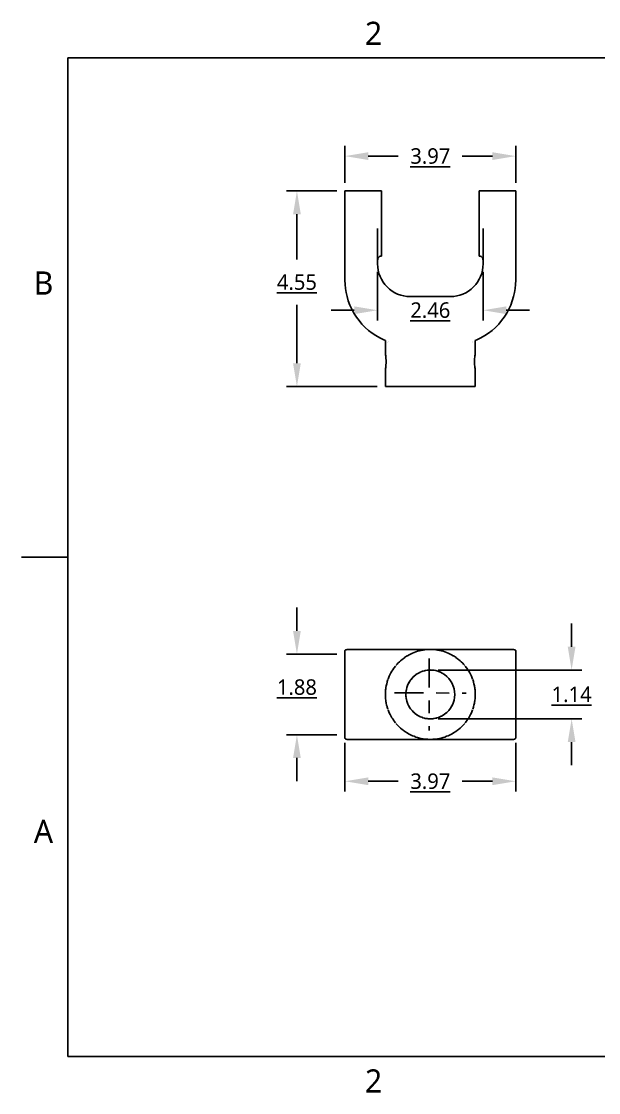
# Model space of a CAD drawing. Extents: x 0 to 11, y 0 to 8.5.
# Drawn here: x 0.04 to 4.51, y 0.1 to 8.4 of the extents above; entities that cross this region are included whole.
import ezdxf

# ---------------------------------------------------------------- set-up
doc = ezdxf.new("R2010")
doc.units = 0
doc.header["$LTSCALE"] = 0.5
doc.header["$MEASUREMENT"] = 0
doc.header["$PDMODE"] = 33
doc.header["$PDSIZE"] = 0.03937
doc.linetypes.add('CENTER', pattern=[0.72, 0.45, -0.09, 0.09, -0.09])
doc.layers.get('DEFPOINTS').update_dxf_attribs({"linetype": 'CONTINUOUS'})
for name, color, linetype in [('ANNOTATION_TEXT', 7, 'CONTINUOUS'), ('BORDER_FRAME', 7, 'CONTINUOUS'), ('BORDER_ZONES', 7, 'CONTINUOUS'), ('CENTERLINES', 7, 'CENTER'), ('VISIBLE', 7, 'CONTINUOUS')]:
    doc.layers.add(name, color=color, linetype=linetype)
doc.styles.add('ONSHAPE-STANDARD', font='NotoSans-Regular.ttf')
doc.styles.add('ONSHAPE-STANDARD-DIMENSION', font='')
doc.styles.get('ONSHAPE-STANDARD-DIMENSION').set_extended_font_data('Noto Sans')
doc.dimstyles.new('ONSHAPE-STANDARD$0', dxfattribs={"dimtxt": 0.12, "dimasz": 0.18, "dimexe": 0.08, "dimexo": 0.0625, "dimgap": 0.09, "dimtad": 0, "dimtih": 1, "dimtoh": 1, "dimdec": 3, "dimzin": 7, "dimtxsty": 'ONSHAPE-STANDARD-DIMENSION', "dimcen": 0.09, "dimclrd": 7, "dimclre": 7, "dimclrt": 7, "dimadec": 1, "dimazin": 3, "dimtfac": 1, "dimtdec": 3, "dimtofl": 0, "dimtmove": 0, "dimatfit": 3, "dimtolj": 1, "dimtzin": 7})

# ---------------------------------------------------------------- blocks, each defined once
blk = doc.blocks.new('*D1')
at = {"layer": 'ANNOTATION_TEXT', "color": 7}
for p, q in [((2.4846, 7.0883), (2.0945, 7.0883)), ((2.1745, 6.9083), (2.1745, 6.556)), ((2.1745, 5.7529), (2.1745, 6.2068)), ((2.7979, 5.5729), (2.0945, 5.5729))]:
    blk.add_line(p, q, dxfattribs=at)
for points in [[(2.2045, 6.9083), (2.1445, 6.9083), (2.1745, 7.0883)], [(2.1445, 5.7529), (2.2045, 5.7529), (2.1745, 5.5729)]]:
    blk.add_solid(points, dxfattribs=at)
at = {"layer": 'DEFPOINTS', "color": 0}
for p in [(2.5471, 7.0883), (2.1745, 5.5729), (2.1745, 5.5729), (2.8604, 5.5729)]:
    blk.add_point(p, dxfattribs=at)
at = {"layer": 'ANNOTATION_TEXT', "color": 7, "insert": (2.1745, 6.3814), "char_height": 0.12, "attachment_point": 5, "style": 'ONSHAPE-STANDARD-DIMENSION'}
blk.add_mtext('\\A1;\\L4.55\\l', dxfattribs=at)
blk = doc.blocks.new('*D2')
at = {"layer": 'ANNOTATION_TEXT', "color": 7}
for p, q in [((2.5471, 7.1508), (2.5471, 7.4384)), ((3.8709, 7.1508), (3.8709, 7.4384)), ((2.7271, 7.3584), (2.9608, 7.3584)), ((3.6909, 7.3584), (3.4572, 7.3584))]:
    blk.add_line(p, q, dxfattribs=at)
for points in [[(2.7271, 7.3884), (2.7271, 7.3284), (2.5471, 7.3584)], [(3.6909, 7.3284), (3.6909, 7.3884), (3.8709, 7.3584)]]:
    blk.add_solid(points, dxfattribs=at)
at = {"layer": 'DEFPOINTS', "color": 0}
for p in [(3.8709, 7.3584), (3.8709, 7.3584), (2.5471, 7.0883), (3.8709, 7.0883)]:
    blk.add_point(p, dxfattribs=at)
at = {"layer": 'ANNOTATION_TEXT', "color": 7, "insert": (3.209, 7.3584), "char_height": 0.12, "attachment_point": 5, "style": 'ONSHAPE-STANDARD-DIMENSION'}
blk.add_mtext('\\A1;\\L3.97\\l', dxfattribs=at)
blk = doc.blocks.new('*D3')
at = {"layer": 'ANNOTATION_TEXT', "color": 7}
for p, q in [((2.7997, 6.4607), (2.7997, 6.0839)), ((3.6183, 6.4607), (3.6183, 6.0839)), ((2.6197, 6.1639), (2.4397, 6.1639)), ((3.7983, 6.1639), (3.9783, 6.1639))]:
    blk.add_line(p, q, dxfattribs=at)
for points in [[(2.6197, 6.1339), (2.6197, 6.1939), (2.7997, 6.1639)], [(3.7983, 6.1939), (3.7983, 6.1339), (3.6183, 6.1639)]]:
    blk.add_solid(points, dxfattribs=at)
at = {"layer": 'DEFPOINTS', "color": 0}
for p in [(2.7997, 6.5232), (3.6183, 6.5232), (3.6183, 6.1639), (3.6183, 6.1639)]:
    blk.add_point(p, dxfattribs=at)
at = {"layer": 'ANNOTATION_TEXT', "color": 7, "insert": (3.209, 6.1639), "char_height": 0.12, "attachment_point": 5, "style": 'ONSHAPE-STANDARD-DIMENSION'}
blk.add_mtext('\\A1;\\L2.46\\l', dxfattribs=at)
blk = doc.blocks.new('*D4')
at = {"layer": 'ANNOTATION_TEXT', "color": 7}
for p, q in [((4.3047, 3.5553), (4.3047, 3.7353)), ((3.2695, 3.3753), (4.3847, 3.3753)), ((3.2695, 2.9969), (4.3847, 2.9969)), ((4.3047, 2.8169), (4.3047, 2.6369))]:
    blk.add_line(p, q, dxfattribs=at)
for points in [[(4.2747, 3.5553), (4.3347, 3.5553), (4.3047, 3.3753)], [(4.3347, 2.8169), (4.2747, 2.8169), (4.3047, 2.9969)]]:
    blk.add_solid(points, dxfattribs=at)
at = {"layer": 'DEFPOINTS', "color": 0}
for p in [(3.207, 3.3753), (3.207, 2.9969), (4.3047, 2.9969), (4.3047, 2.9969)]:
    blk.add_point(p, dxfattribs=at)
at = {"layer": 'ANNOTATION_TEXT', "color": 7, "insert": (4.3047, 3.1861), "char_height": 0.12, "attachment_point": 5, "style": 'ONSHAPE-STANDARD-DIMENSION'}
blk.add_mtext('\\A1;\\L1.14\\l', dxfattribs=at)
blk = doc.blocks.new('*D5')
at = {"layer": 'ANNOTATION_TEXT', "color": 7}
for p, q in [((2.1745, 3.6786), (2.1745, 3.8586)), ((2.4846, 3.4986), (2.0945, 3.4986)), ((2.4846, 2.8736), (2.0945, 2.8736)), ((2.1745, 2.6936), (2.1745, 2.5136))]:
    blk.add_line(p, q, dxfattribs=at)
for points in [[(2.1445, 3.6786), (2.2045, 3.6786), (2.1745, 3.4986)], [(2.2045, 2.6936), (2.1445, 2.6936), (2.1745, 2.8736)]]:
    blk.add_solid(points, dxfattribs=at)
at = {"layer": 'DEFPOINTS', "color": 0}
for p in [(2.5471, 3.4986), (2.1745, 2.8736), (2.1745, 2.8736), (2.5471, 2.8736)]:
    blk.add_point(p, dxfattribs=at)
at = {"layer": 'ANNOTATION_TEXT', "color": 7, "insert": (2.1745, 3.2418), "char_height": 0.12, "attachment_point": 5, "style": 'ONSHAPE-STANDARD-DIMENSION'}
blk.add_mtext('\\A1;\\L1.88\\l', dxfattribs=at)
blk = doc.blocks.new('*D9')
at = {"layer": 'ANNOTATION_TEXT', "color": 7}
for p, q in [((2.5471, 2.8111), (2.5471, 2.4328)), ((3.8709, 2.8111), (3.8709, 2.4328)), ((2.7271, 2.5128), (2.9608, 2.5128)), ((3.6909, 2.5128), (3.4572, 2.5128))]:
    blk.add_line(p, q, dxfattribs=at)
for points in [[(2.7271, 2.5428), (2.7271, 2.4828), (2.5471, 2.5128)], [(3.6909, 2.4828), (3.6909, 2.5428), (3.8709, 2.5128)]]:
    blk.add_solid(points, dxfattribs=at)
at = {"layer": 'DEFPOINTS', "color": 0}
for p in [(2.5471, 2.8736), (3.8709, 2.8736), (2.5471, 2.5128), (2.5471, 2.5128)]:
    blk.add_point(p, dxfattribs=at)
at = {"layer": 'ANNOTATION_TEXT', "color": 7, "insert": (3.209, 2.5128), "char_height": 0.12, "attachment_point": 5, "style": 'ONSHAPE-STANDARD-DIMENSION'}
blk.add_mtext('\\A1;\\L3.97\\l', dxfattribs=at)

msp = doc.modelspace()

# ---------------------------------------------------------------- linework, layer by layer
at = {"layer": 'BORDER_FRAME'}
for p, q in [((0.399, 0.38), (0.399, 8.12)), ((0.399, 8.12), (10.639, 8.12)), ((10.639, 0.38), (0.399, 0.38))]:
    msp.add_line(p, q, dxfattribs=at)
at = {"layer": 'BORDER_ZONES'}
msp.add_line((0.399, 4.25), (0.038, 4.25), dxfattribs=at)
at = {"layer": 'CENTERLINES'}
for p, q in [((3.20103, 3.46508), (3.20103, 2.90712)), ((2.92997, 3.19861), (3.48784, 3.19625))]:
    msp.add_line(p, q, dxfattribs=at)
at = {"layer": 'VISIBLE'}
for p, q in [((2.79975, 7.08867), (2.54712, 7.08835)), ((2.54712, 7.08835), (2.54712, 6.68607)), ((2.83006, 7.08837), (2.79975, 7.08867)), ((2.83006, 6.58376), (2.83006, 7.08837)), ((3.61825, 7.08867), (3.58794, 7.08837)), ((3.58794, 7.08837), (3.58794, 6.58376)), ((3.87088, 7.08835), (3.61825, 7.08867)), ((3.87088, 6.68624), (3.87088, 7.08835)), ((2.79975, 6.52325), (2.79975, 6.79684)), ((3.61825, 6.79684), (3.61825, 6.52325)), ((2.86038, 5.92913), (2.86038, 5.82808)), ((2.88108, 5.92116), (2.88145, 5.92103)), ((3.53655, 5.92103), (3.53692, 5.92116)), ((3.55762, 5.82808), (3.55762, 5.92913)), ((2.86038, 5.70176), (2.86038, 5.57293)), ((3.55762, 5.57293), (3.55762, 5.70176)), ((2.86038, 5.57293), (3.55762, 5.57293)), ((2.54712, 3.49862), (2.54712, 2.87358)), ((3.87088, 2.87358), (3.87088, 3.49862)), ((3.06957, 3.31403), (3.07684, 3.32154)), ((3.07684, 3.32154), (3.08541, 3.32938)), ((3.08541, 3.32938), (3.09349, 3.33601)), ((3.09349, 3.33601), (3.10294, 3.34279)), ((3.10294, 3.34279), (3.11172, 3.34844)), ((3.11172, 3.34844), (3.12191, 3.35406)), ((3.12191, 3.35406), (3.13126, 3.35867)), ((3.13126, 3.35867), (3.14208, 3.36306)), ((3.14208, 3.36306), (3.15186, 3.36656)), ((3.15186, 3.36656), (3.16316, 3.36964)), ((3.16316, 3.36964), (3.17324, 3.37199)), ((3.17324, 3.37199), (3.18489, 3.37373)), ((3.18489, 3.37373), (3.19511, 3.37491)), ((3.19511, 3.37491), (3.20695, 3.37526)), ((3.20695, 3.37526), (3.21716, 3.37526)), ((3.21716, 3.37526), (3.22908, 3.3742)), ((3.22908, 3.3742), (3.23911, 3.37304)), ((3.23911, 3.37304), (3.25097, 3.37055)), ((3.25097, 3.37055), (3.26066, 3.36829)), ((3.26066, 3.36829), (3.27235, 3.36433)), ((3.27235, 3.36433), (3.2815, 3.36106)), ((3.2815, 3.36106), (3.30137, 3.35146)), ((3.30137, 3.35146), (3.31998, 3.33961)), ((3.31998, 3.33961), (3.3371, 3.32568)), ((3.3371, 3.32568), (3.35247, 3.30984)), ((2.86615, 3.24926), (2.86601, 3.24849)), ((3.02327, 3.22271), (3.02791, 3.24174)), ((3.02791, 3.24174), (3.0297, 3.24657)), ((3.02877, 3.24351), (3.0297, 3.24657)), ((3.0456, 3.28194), (3.05561, 3.29693)), ((3.05561, 3.29693), (3.06198, 3.30523)), ((3.06198, 3.30523), (3.06957, 3.31403)), ((3.35247, 3.30984), (3.36594, 3.29222)), ((3.36594, 3.29222), (3.37636, 3.27465)), ((3.37427, 3.27857), (3.37814, 3.27131)), ((3.37814, 3.27131), (3.38738, 3.24956)), ((3.38486, 3.25605), (3.38815, 3.24705)), ((3.38738, 3.24956), (3.39333, 3.22968)), ((3.55193, 3.24886), (3.55185, 3.24926)), ((2.86322, 3.23047), (2.86322, 3.23047)), ((2.86328, 3.23094), (2.86328, 3.23094)), ((3.01953, 3.1861), (3.01978, 3.19371)), ((3.01978, 3.17849), (3.01953, 3.1861)), ((3.01986, 3.19526), (3.02045, 3.20369)), ((3.01986, 3.17579), (3.01997, 3.19823)), ((3.01986, 3.19641), (3.0199, 3.19766)), ((3.02045, 3.16851), (3.01986, 3.17694)), ((3.02227, 3.15472), (3.01986, 3.17579)), ((3.01997, 3.19823), (3.02227, 3.21749)), ((3.02227, 3.21749), (3.02327, 3.22271)), ((3.39333, 3.22968), (3.39722, 3.20716)), ((3.39703, 3.16308), (3.39333, 3.14252)), ((3.39679, 3.21043), (3.39731, 3.20557)), ((3.39731, 3.16663), (3.39679, 3.16177)), ((3.39847, 3.1861), (3.39703, 3.16308)), ((3.39722, 3.20716), (3.39847, 3.1861)), ((3.55475, 3.23077), (3.55472, 3.23094)), ((3.55478, 3.23046), (3.55478, 3.23046)), ((2.86322, 3.14173), (2.86322, 3.14173)), ((2.86328, 3.14126), (2.86328, 3.14126)), ((2.86607, 3.12334), (2.86615, 3.12294)), ((3.02328, 3.14944), (3.02227, 3.15472)), ((3.02751, 3.13193), (3.02328, 3.14944)), ((3.02963, 3.12582), (3.02751, 3.13193)), ((3.02963, 3.12582), (3.02818, 3.13062)), ((3.05561, 3.07527), (3.0456, 3.09026)), ((3.06198, 3.06697), (3.05561, 3.07527)), ((3.36594, 3.07998), (3.35247, 3.06236)), ((3.37636, 3.09755), (3.36594, 3.07998)), ((3.37814, 3.10089), (3.37427, 3.09363)), ((3.38601, 3.11877), (3.37814, 3.10089)), ((3.38821, 3.12537), (3.38301, 3.1113)), ((3.39333, 3.14252), (3.38601, 3.11877)), ((3.55185, 3.12294), (3.55199, 3.12371)), ((3.55472, 3.14126), (3.55475, 3.14143)), ((3.06957, 3.05817), (3.06198, 3.06697)), ((3.07684, 3.05066), (3.06957, 3.05817)), ((3.08541, 3.04282), (3.07684, 3.05066)), ((3.09349, 3.03619), (3.08541, 3.04282)), ((3.10294, 3.02941), (3.09349, 3.03619)), ((3.11172, 3.02376), (3.10294, 3.02941)), ((3.12192, 3.01814), (3.11172, 3.02376)), ((3.13126, 3.01353), (3.12192, 3.01814)), ((3.14208, 3.00914), (3.13126, 3.01353)), ((3.15186, 3.00564), (3.14208, 3.00914)), ((3.16316, 3.00255), (3.15186, 3.00564)), ((3.17324, 3.00021), (3.16316, 3.00255)), ((3.18488, 2.99847), (3.17324, 3.00021)), ((3.19511, 2.99729), (3.18488, 2.99847)), ((3.20695, 2.99694), (3.19511, 2.99729)), ((3.21716, 2.99694), (3.20695, 2.99694)), ((3.22908, 2.998), (3.21716, 2.99694)), ((3.23911, 2.99916), (3.22908, 2.998)), ((3.25097, 3.00165), (3.23911, 2.99916)), ((3.26066, 3.00391), (3.25097, 3.00165)), ((3.27235, 3.00787), (3.26066, 3.00391)), ((3.2815, 3.01114), (3.27235, 3.00787)), ((3.30137, 3.02074), (3.2815, 3.01114)), ((3.31998, 3.03259), (3.30137, 3.02074)), ((3.3371, 3.04652), (3.31998, 3.03259)), ((3.35247, 3.06236), (3.3371, 3.04652))]:
    msp.add_line(p, q, dxfattribs=at)
at = {"layer": 'VISIBLE', "flags": 128}
for points in [[(2.54712, 6.68607), (2.54712, 6.39648), (2.54813, 6.36459), (2.55115, 6.33282), (2.55617, 6.3013), (2.56317, 6.27017), (2.5731, 6.23656), (2.58534, 6.20372), (2.59982, 6.17181), (2.61649, 6.14098), (2.63524, 6.11138), (2.65601, 6.08315), (2.67868, 6.05643), (2.70315, 6.03135), (2.72931, 6.00802), (2.75701, 5.98656), (2.78614, 5.96707), (2.81654, 5.94965)], [(3.60146, 5.94965), (3.63186, 5.96707), (3.66099, 5.98656), (3.68869, 6.00802), (3.71485, 6.03135), (3.73932, 6.05643), (3.76199, 6.08315), (3.78276, 6.11138), (3.80151, 6.14098), (3.81818, 6.17181), (3.83266, 6.20372), (3.8449, 6.23656), (3.85483, 6.27017), (3.86183, 6.3013), (3.86685, 6.33282), (3.86987, 6.36459), (3.87088, 6.39648), (3.87088, 6.68624)], [(2.79975, 6.55311), (2.80078, 6.56096), (2.80306, 6.56645), (2.80381, 6.56827), (2.80511, 6.56997), (2.80863, 6.57455), (2.81491, 6.57936), (2.82222, 6.58239), (2.83006, 6.58376)], [(3.58794, 6.58376), (3.59578, 6.58239), (3.60309, 6.57936), (3.60937, 6.57455), (3.61289, 6.56997), (3.61419, 6.56827), (3.61494, 6.56645), (3.61722, 6.56096), (3.61825, 6.55311)], [(3.61825, 6.52325), (3.61825, 6.52279), (3.61704, 6.49803), (3.6134, 6.47351), (3.60737, 6.44946), (3.59902, 6.42612), (3.58842, 6.40371), (3.57568, 6.38244), (3.56091, 6.36253), (3.54426, 6.34416), (3.52589, 6.32751), (3.50598, 6.31275), (3.48471, 6.3), (3.4623, 6.2894), (3.43896, 6.28105), (3.41491, 6.27502), (3.39039, 6.27139), (3.36563, 6.27017), (3.05237, 6.27017), (3.02761, 6.27139), (3.00309, 6.27502), (2.97904, 6.28105), (2.9557, 6.2894), (2.93329, 6.3), (2.91202, 6.31275), (2.89211, 6.32751), (2.87374, 6.34416), (2.85709, 6.36253), (2.84232, 6.38244), (2.82958, 6.40371), (2.81898, 6.42612), (2.81063, 6.44946), (2.8046, 6.47351), (2.80096, 6.49803), (2.79975, 6.52279), (2.79975, 6.52325)], [(2.81654, 5.94965), (2.84808, 5.93437), (2.86038, 5.92913)], [(2.88082, 5.92125), (2.88098, 5.92119), (2.88108, 5.92116)], [(3.53692, 5.92116), (3.53702, 5.92119), (3.53718, 5.92125)], [(3.55762, 5.92913), (3.56992, 5.93437), (3.60146, 5.94965)], [(2.86038, 5.82808), (2.86059, 5.82689), (2.86122, 5.82326), (2.86216, 5.81732), (2.86325, 5.80958), (2.86434, 5.80017), (2.86529, 5.78911), (2.86593, 5.77708), (2.86615, 5.76492), (2.86593, 5.75276), (2.86529, 5.74073), (2.86434, 5.72967), (2.86325, 5.72026), (2.86216, 5.71252), (2.86122, 5.70658), (2.86059, 5.70295), (2.86038, 5.70176)], [(3.55762, 5.70176), (3.55741, 5.70295), (3.55678, 5.70658), (3.55584, 5.71252), (3.55475, 5.72026), (3.55366, 5.72967), (3.55271, 5.74073), (3.55207, 5.75276), (3.55185, 5.76492), (3.55207, 5.77708), (3.55271, 5.78911), (3.55366, 5.80017), (3.55475, 5.80958), (3.55584, 5.81732), (3.55678, 5.82326), (3.55741, 5.82689), (3.55762, 5.82808)], [(3.209, 3.53472), (3.05237, 3.53472), (3.01735, 3.53472), (2.98249, 3.53472), (2.94798, 3.53472), (2.91396, 3.53472), (2.88061, 3.53472), (2.84808, 3.53472), (2.81654, 3.53472), (2.78614, 3.53472), (2.75701, 3.53472), (2.72931, 3.53472), (2.70315, 3.53472), (2.67868, 3.53472), (2.65601, 3.53472), (2.63524, 3.53472), (2.61649, 3.53472), (2.59982, 3.53472), (2.58534, 3.53472), (2.5731, 3.53472), (2.56317, 3.53472), (2.55617, 3.53259), (2.55115, 3.53043), (2.54813, 3.52825), (2.54712, 3.52606), (2.54712, 3.49862)], [(3.209, 3.53472), (3.19006, 3.53399), (3.18116, 3.53361), (3.16586, 3.53184), (3.15264, 3.53012), (3.13754, 3.52717), (3.12452, 3.52429), (3.1097, 3.52017), (3.09697, 3.51617), (3.08253, 3.5109), (3.0702, 3.50579), (3.05578, 3.49921), (3.04461, 3.49337), (3.03129, 3.48603), (3.02841, 3.48419), (3.01199, 3.47365)], [(3.87088, 3.49862), (3.87088, 3.52606), (3.86987, 3.52825), (3.86685, 3.53043), (3.86183, 3.53259), (3.85483, 3.53472), (3.8449, 3.53472), (3.83266, 3.53472), (3.81818, 3.53472), (3.80151, 3.53472), (3.78276, 3.53472), (3.76199, 3.53472), (3.73932, 3.53472), (3.71485, 3.53472), (3.68869, 3.53472), (3.66099, 3.53472), (3.63186, 3.53472), (3.60146, 3.53472), (3.56992, 3.53472), (3.53739, 3.53472), (3.50404, 3.53472), (3.47002, 3.53472), (3.43551, 3.53472), (3.40065, 3.53472), (3.36563, 3.53472), (3.209, 3.53472)], [(3.406, 3.47365), (3.38959, 3.48419), (3.38671, 3.48603), (3.37339, 3.49337), (3.36222, 3.49921), (3.3478, 3.50579), (3.33547, 3.5109), (3.32103, 3.51617), (3.3083, 3.52017), (3.29348, 3.52429), (3.28046, 3.52717), (3.26536, 3.53012), (3.25214, 3.53184), (3.23684, 3.53361), (3.22794, 3.53399), (3.209, 3.53472)], [(2.93829, 3.40558), (2.92885, 3.39338), (2.92582, 3.38944), (2.91716, 3.37657), (2.91081, 3.36663), (2.90305, 3.35311), (2.89767, 3.34275), (2.89083, 3.32857), (2.88724, 3.31986), (2.88149, 3.30544)], [(3.01007, 3.47237), (2.99747, 3.46301), (2.98939, 3.45683), (2.97749, 3.44664), (2.96929, 3.43913), (2.9581, 3.42812), (2.95191, 3.42133), (2.94223, 3.41044)], [(3.47577, 3.41043), (3.46609, 3.42133), (3.4599, 3.42812), (3.44871, 3.43913), (3.44051, 3.44664), (3.42861, 3.45683), (3.42053, 3.46301), (3.40794, 3.47237)], [(3.53651, 3.30543), (3.53076, 3.31986), (3.52717, 3.32857), (3.52033, 3.34275), (3.51495, 3.35311), (3.50719, 3.36663), (3.50084, 3.37657), (3.49218, 3.38944), (3.48915, 3.39338), (3.4797, 3.40559)], [(3.06957, 3.31403), (3.07306, 3.31807), (3.07684, 3.32154)], [(3.07684, 3.32154), (3.08066, 3.32548), (3.08541, 3.32938)], [(3.08541, 3.32938), (3.08962, 3.33323), (3.09349, 3.33601)], [(3.09349, 3.33601), (3.09742, 3.33923), (3.10294, 3.34279)], [(3.10294, 3.34279), (3.10786, 3.34631), (3.11172, 3.34844)], [(3.12191, 3.35406), (3.12752, 3.35715), (3.13126, 3.35867)], [(3.14208, 3.36306), (3.14832, 3.36559), (3.15186, 3.36656)], [(3.16316, 3.36964), (3.16997, 3.37151), (3.17324, 3.37199)], [(3.18489, 3.37373), (3.19218, 3.37482), (3.19511, 3.37491)], [(3.20695, 3.37526), (3.21461, 3.37548), (3.21716, 3.37526)], [(3.22908, 3.3742), (3.23697, 3.37349), (3.23911, 3.37304)], [(3.25097, 3.37055), (3.25894, 3.36887), (3.26066, 3.36829)], [(3.27235, 3.36433), (3.28021, 3.36168), (3.2815, 3.36106)], [(3.293, 3.35559), (3.30047, 3.35202), (3.30137, 3.35146)], [(3.31274, 3.34428), (3.31946, 3.34004), (3.31998, 3.33961)], [(3.33186, 3.32997), (3.33689, 3.3259), (3.3371, 3.32568)], [(2.86601, 3.24849), (2.86593, 3.24807), (2.86529, 3.24444), (2.86434, 3.2385), (2.86328, 3.23094)], [(2.88013, 3.30153), (2.87496, 3.28537), (2.87326, 3.27998), (2.87059, 3.26934), (2.86695, 3.25333), (2.86601, 3.24849)], [(3.02751, 3.24026), (3.02779, 3.24144), (3.02791, 3.24174)], [(3.0297, 3.24657), (3.03561, 3.26248), (3.0456, 3.28194)], [(3.04163, 3.27463), (3.04507, 3.28111), (3.0456, 3.28194)], [(3.0456, 3.28194), (3.04586, 3.28245), (3.04675, 3.28377)], [(3.05561, 3.29693), (3.0584, 3.30107), (3.06198, 3.30523)], [(3.06557, 3.30989), (3.06558, 3.30991), (3.06559, 3.30992)], [(3.35247, 3.30984), (3.35252, 3.30979), (3.35441, 3.30732)], [(3.36594, 3.29222), (3.36615, 3.29195), (3.36671, 3.29098)], [(3.37636, 3.27465), (3.37756, 3.27262), (3.37814, 3.27131)], [(3.38601, 3.25343), (3.38661, 3.25207), (3.38738, 3.24956)], [(3.55193, 3.24886), (3.55151, 3.25101), (3.55106, 3.25322), (3.54764, 3.26834), (3.54469, 3.28014), (3.54304, 3.28537), (3.53787, 3.30153)], [(3.55472, 3.23094), (3.55366, 3.2385), (3.55271, 3.24444), (3.55207, 3.24807), (3.55193, 3.24886)], [(2.86322, 3.23047), (2.86216, 3.22135), (2.86122, 3.21029), (2.86059, 3.19826), (2.86038, 3.1861), (2.86059, 3.17394), (2.86122, 3.16191), (2.86216, 3.15085), (2.86322, 3.14173)], [(2.86328, 3.23094), (2.86325, 3.23076), (2.86322, 3.23047)], [(3.0199, 3.17454), (3.01986, 3.17488), (3.01986, 3.17579)], [(3.0199, 3.19766), (3.01993, 3.19832), (3.02, 3.19913)], [(3.02, 3.17307), (3.01993, 3.17388), (3.0199, 3.17454)], [(3.02227, 3.21749), (3.02252, 3.21961), (3.02327, 3.22271)], [(3.39249, 3.23283), (3.39317, 3.2306), (3.39333, 3.22968)], [(3.39703, 3.20912), (3.39714, 3.20851), (3.39722, 3.20716)], [(3.39722, 3.16504), (3.39714, 3.16369), (3.39703, 3.16308)], [(3.55478, 3.23046), (3.55475, 3.23076), (3.55475, 3.23077)], [(3.55478, 3.14174), (3.55584, 3.15085), (3.55678, 3.16191), (3.55741, 3.17394), (3.55762, 3.1861), (3.55741, 3.19826), (3.55678, 3.21029), (3.55584, 3.22135), (3.55478, 3.23046)], [(2.86322, 3.14173), (2.86325, 3.14144), (2.86328, 3.14126)], [(2.86328, 3.14126), (2.86434, 3.1337), (2.86529, 3.12776), (2.86593, 3.12413), (2.86607, 3.12334)], [(2.86607, 3.12334), (2.86649, 3.12119), (2.86694, 3.11897), (2.87036, 3.10386), (2.87331, 3.09206), (2.87496, 3.08683), (2.88013, 3.07068)], [(3.02328, 3.14944), (3.02252, 3.15258), (3.02227, 3.15472)], [(3.02791, 3.13046), (3.02779, 3.13076), (3.02751, 3.13193)], [(3.0456, 3.09026), (3.03561, 3.10972), (3.02963, 3.12582)], [(3.0456, 3.09026), (3.04507, 3.09109), (3.04163, 3.09756)], [(3.04675, 3.08843), (3.04586, 3.08975), (3.0456, 3.09026)], [(3.06198, 3.06697), (3.0584, 3.07113), (3.05561, 3.07527)], [(3.36671, 3.08122), (3.36615, 3.08025), (3.36594, 3.07998)], [(3.37814, 3.10089), (3.37756, 3.09958), (3.37636, 3.09755)], [(3.38601, 3.11877), (3.38514, 3.1163), (3.38338, 3.1123)], [(3.38738, 3.12264), (3.38661, 3.12013), (3.38601, 3.11877)], [(3.39333, 3.14252), (3.39317, 3.1416), (3.39249, 3.13937)], [(3.53787, 3.07067), (3.54304, 3.08683), (3.54474, 3.09222), (3.54741, 3.10286), (3.55105, 3.11887), (3.55184, 3.12294)], [(3.55199, 3.12371), (3.55207, 3.12413), (3.55271, 3.12776), (3.55366, 3.1337), (3.55472, 3.14126)], [(3.55475, 3.14143), (3.55475, 3.14144), (3.55478, 3.14174)], [(2.88149, 3.06676), (2.88724, 3.05234), (2.89083, 3.04363), (2.89767, 3.02945), (2.90305, 3.01909), (2.91081, 3.00557), (2.91716, 2.99563), (2.92582, 2.98276), (2.92885, 2.97882), (2.93829, 2.96663)], [(3.0656, 3.06227), (3.06558, 3.06229), (3.06556, 3.06232)], [(3.07684, 3.05066), (3.07306, 3.05413), (3.06957, 3.05817)], [(3.08541, 3.04282), (3.08066, 3.04672), (3.07684, 3.05066)], [(3.09349, 3.03619), (3.08962, 3.03897), (3.08541, 3.04282)], [(3.10294, 3.02941), (3.09742, 3.03297), (3.09349, 3.03619)], [(3.11172, 3.02376), (3.10786, 3.02589), (3.10294, 3.02941)], [(3.13126, 3.01353), (3.12752, 3.01505), (3.12192, 3.01814)], [(3.15186, 3.00564), (3.14832, 3.00661), (3.14208, 3.00914)], [(3.17324, 3.00021), (3.16997, 3.00069), (3.16316, 3.00255)], [(3.19511, 2.99729), (3.19218, 2.99738), (3.18488, 2.99847)], [(3.21716, 2.99694), (3.21461, 2.99671), (3.20695, 2.99694)], [(3.23911, 2.99916), (3.23697, 2.99871), (3.22908, 2.998)], [(3.26066, 3.00391), (3.25894, 3.00333), (3.25097, 3.00165)], [(3.2815, 3.01114), (3.28021, 3.01052), (3.27235, 3.00787)], [(3.30137, 3.02074), (3.30047, 3.02018), (3.29299, 3.01661)], [(3.31998, 3.03259), (3.31946, 3.03216), (3.31274, 3.02792)], [(3.3371, 3.04652), (3.33689, 3.0463), (3.33186, 3.04222)], [(3.35441, 3.06488), (3.35252, 3.06241), (3.35247, 3.06236)], [(3.47971, 2.96662), (3.48915, 2.97882), (3.49218, 2.98276), (3.50084, 2.99563), (3.50719, 3.00557), (3.51495, 3.01909), (3.52033, 3.02945), (3.52717, 3.04363), (3.53076, 3.05234), (3.53651, 3.06676)], [(2.94223, 2.96176), (2.95191, 2.95087), (2.9581, 2.94408), (2.96929, 2.93307), (2.97749, 2.92556), (2.98939, 2.91537), (2.99747, 2.90919), (3.01006, 2.89983)], [(3.40794, 2.89983), (3.42053, 2.90919), (3.42861, 2.91537), (3.44051, 2.92556), (3.44871, 2.93307), (3.4599, 2.94408), (3.46609, 2.95087), (3.47577, 2.96176)], [(2.54712, 2.87358), (2.54712, 2.84614), (2.54813, 2.84395), (2.55115, 2.84177), (2.55617, 2.83961), (2.56317, 2.83748), (2.5731, 2.83748), (2.58534, 2.83748), (2.59982, 2.83748), (2.61649, 2.83748), (2.63524, 2.83748), (2.65601, 2.83748), (2.67868, 2.83748), (2.70315, 2.83748), (2.72931, 2.83748), (2.75701, 2.83748), (2.78614, 2.83748), (2.81654, 2.83748), (2.84808, 2.83748), (2.88061, 2.83748), (2.91396, 2.83748), (2.94798, 2.83748), (2.98249, 2.83748), (3.01735, 2.83748), (3.05237, 2.83748), (3.209, 2.83748)], [(3.01201, 2.89854), (3.02841, 2.88801), (3.03129, 2.88617), (3.04461, 2.87883), (3.05578, 2.87299), (3.0702, 2.86641), (3.08253, 2.8613), (3.09697, 2.85603), (3.1097, 2.85203), (3.12452, 2.8479), (3.13754, 2.84503), (3.15264, 2.84208), (3.16586, 2.84036), (3.18116, 2.83859), (3.19006, 2.83821), (3.209, 2.83748)], [(3.209, 2.83748), (3.22794, 2.83821), (3.23684, 2.83859), (3.25214, 2.84036), (3.26536, 2.84208), (3.28046, 2.84503), (3.29348, 2.8479), (3.3083, 2.85203), (3.32103, 2.85603), (3.33548, 2.8613), (3.3478, 2.86641), (3.36222, 2.87299), (3.37339, 2.87883), (3.38671, 2.88617), (3.38959, 2.88801), (3.40599, 2.89854)], [(3.209, 2.83748), (3.36563, 2.83748), (3.40065, 2.83748), (3.43551, 2.83748), (3.47002, 2.83748), (3.50404, 2.83748), (3.53739, 2.83748), (3.56992, 2.83748), (3.60146, 2.83748), (3.63186, 2.83748), (3.66099, 2.83748), (3.68869, 2.83748), (3.71485, 2.83748), (3.73932, 2.83748), (3.76199, 2.83748), (3.78276, 2.83748), (3.80151, 2.83748), (3.81818, 2.83748), (3.83266, 2.83748), (3.8449, 2.83748), (3.85483, 2.83748), (3.86183, 2.83961), (3.86685, 2.84177), (3.86987, 2.84395), (3.87088, 2.84614), (3.87088, 2.87358)]]:
    msp.add_lwpolyline(points, dxfattribs=at)

# ---------------------------------------------------------------- texts
at = {"layer": 'BORDER_ZONES', "char_height": 0.18, "attachment_point": 5, "style": 'ONSHAPE-STANDARD'}
for s, insert in [('2', (2.769, 8.31)), ('B', (0.209, 6.375)), ('A', (0.209, 2.125)), ('2', (2.769, 0.19))]:
    msp.add_mtext(s, dxfattribs=dict(at, insert=insert))

# ---------------------------------------------------------------- dimensions: what is measured, and where the dimension line sits
at = {"layer": 'ANNOTATION_TEXT'}
for base, p1, p2, text, picture, middle in [((3.87088, 7.35845), (2.54712, 7.08835, -0.00505), (3.87088, 7.08835, -0.00505), '%%u3.97', '*D2', (3.209, 7.35845)), ((3.61825, 6.16385), (2.79975, 6.52325, -0.00505), (3.61825, 6.52325, -0.00505), '%%u2.46', '*D3', (3.209, 6.16385)), ((2.54712, 2.51275), (3.87088, 2.87358, -0.14814), (2.54712, 2.87358, -0.14814), '%%u3.97', '*D9', (3.209, 2.51275))]:
    dim = msp.add_linear_dim(base=base, p1=p1, p2=p2, text=text, dimstyle='ONSHAPE-STANDARD$0', override={"dimscale": 1, "dimlfac": 3, "dimpost": ''}, dxfattribs=at)
    dim.commit()
    dim.dimension.update_dxf_attribs({"geometry": picture, "text_midpoint": middle, "dimtype": 160})
for base, p1, p2, text, picture, middle in [((2.17455, 5.57293), (2.54712, 7.08835, -0.00505), (2.86038, 5.57293, -0.00505), '%%u4.55', '*D1', (2.17455, 6.38139)), ((2.17455, 2.87358), (2.54712, 3.49862, -0.14814), (2.54712, 2.87358, -0.14814), '%%u1.88', '*D5', (2.17455, 3.24182)), ((4.30469, 2.99694), (3.20695, 3.37526, -0.14814), (3.20695, 2.99694, -0.14814), '%%u1.14', '*D4', (4.30469, 3.1861))]:
    dim = msp.add_linear_dim(base=base, p1=p1, p2=p2, angle=90, text=text, dimstyle='ONSHAPE-STANDARD$0', override={"dimscale": 1, "dimlfac": 3, "dimpost": ''}, dxfattribs=at)
    dim.commit()
    dim.dimension.update_dxf_attribs({"geometry": picture, "text_midpoint": middle, "dimtype": 160})

doc.saveas('drawing.dxf')
